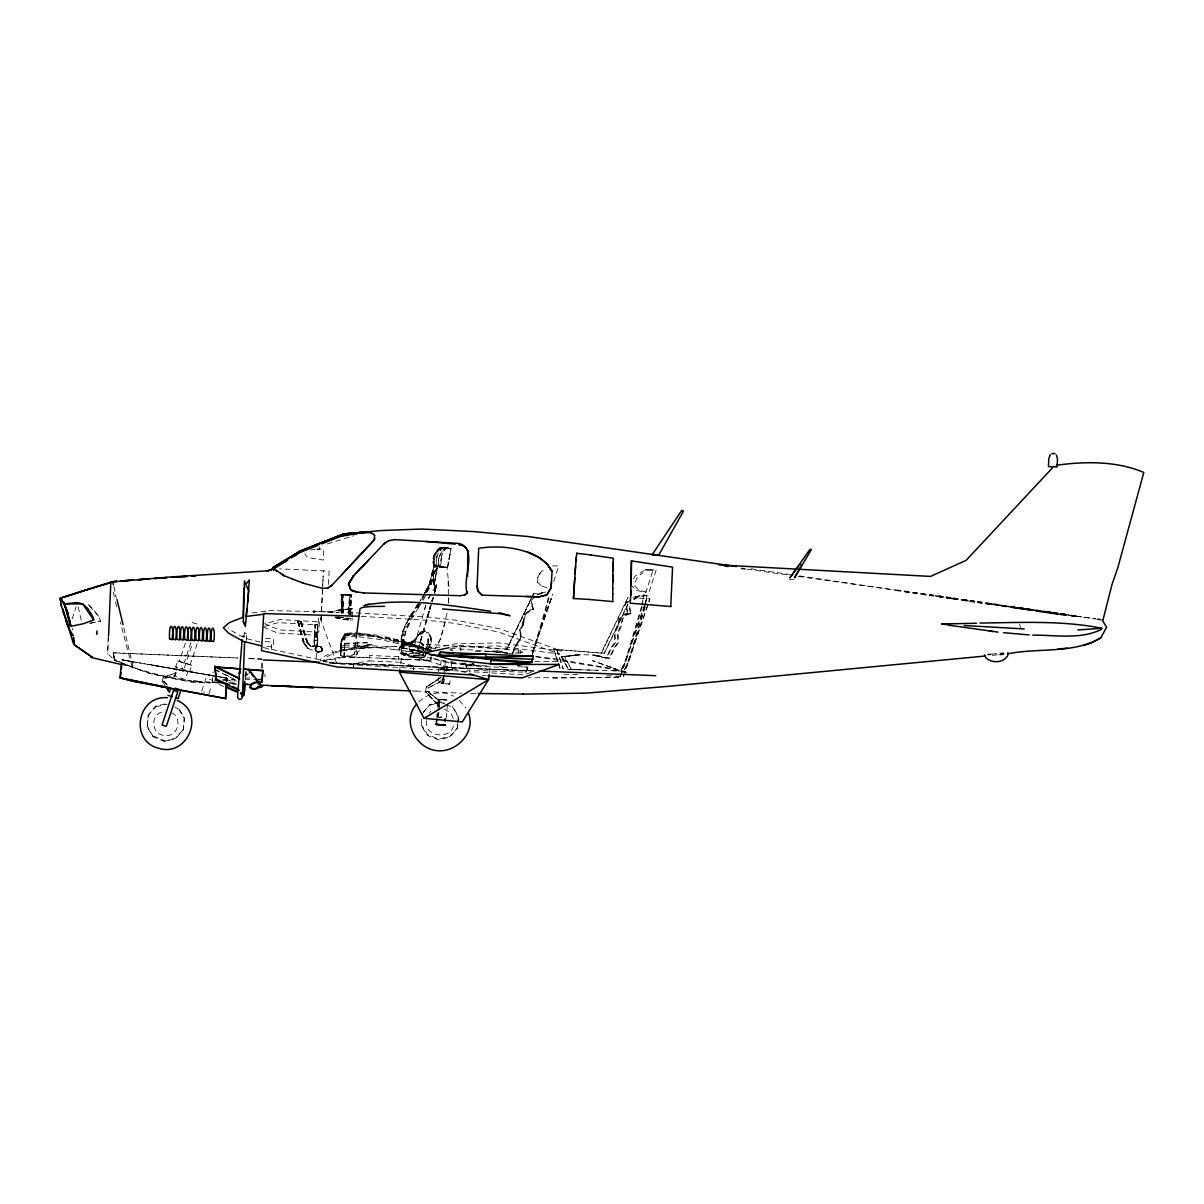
<?xml version="1.0" encoding="UTF-8"?>
<svg xmlns="http://www.w3.org/2000/svg" width="1204" height="1204" viewBox="0 0 1204 1204"><rect width="100%" height="100%" fill="white"/><g stroke="black" fill="none" stroke-linecap="round" stroke-linejoin="round"><path stroke-width="0.75" stroke-dasharray="5 3.75" d="M426.487 720.654C423.341 737.871 453.998 740.43 453.712 722.912M436.284 563.382L436.299 560.281M434.343 593.602L436.149 587.507L433.741 584.241L433.636 577.258L433.711 584.376L436.149 587.507L434.463 592.398L436.826 584.768L431.769 592.458M435.502 577.514C433.214 593.376 432.597 576.581 434.554 572.758M437.955 717.328L438.06 711.91M438.09 710.119L438.271 699.283L440.228 699.434M433.56 577.273L433.621 574.88M433.651 581.788L433.5 577.243L433.711 584.376L434.93 585.716L433.771 584.045L433.711 579.545L433.666 584.121L434.9 585.611L433.651 584.271L433.786 581.863L433.922 584.241L437.895 566.377L434.042 565.007L429.286 583.729L425.388 591.826M246.414 640.408L246.594 633.259L244.322 633.033L243.795 638.361M245.285 678.439L245.526 671.125M319.451 546.797L319.361 549.671L315.794 549.521M434.524 586.965L434.478 592.368L434.162 589.734M108.179 637.458L107.668 653.637L114.38 660.123L148.167 673.096L191.602 682.292L197.17 682.517M313.552 610.925L313.446 612.58L313.552 610.925L338.791 612.49L313.491 611.361M322.567 589.117L321.077 619.774M108.586 635.832L107.668 653.637M212.355 681.765L213.063 672.073M297.824 621.61L301.241 621.746M298.005 621.61L303.604 642.244M298.396 621.475L303.995 641.958M300.488 622.016L306.674 642.229M300.684 622.016L307.02 642.244M300.849 622.032L307.216 642.259M307.742 648.429L318.383 652.252M307.908 648.444L303.257 642.093M308.089 648.444L303.814 641.958M310.497 646.202L306.674 642.078M310.677 646.202L306.869 642.093M310.843 646.217L307.065 641.943M311.038 646.217L307.411 641.958M317.796 624.605L317.269 637.112L314.41 636.991L314.936 624.485L317.781 624.756M314.154 646.578L314.545 637.548M314.59 636.991L315.117 624.5M314.349 646.578L314.726 637.548M314.756 637.006L315.282 624.5M314.951 637.006L315.478 624.515M316.727 637.082L317.435 624.59M317.088 637.097L317.6 624.59M316.908 646.683L317.284 637.668M317.254 646.698L317.63 637.684M317.645 652.237L321.859 650.928L322.762 649.227L322.1 647.466L319.647 646.322L322.702 649.242M318.037 652.101L322.04 651.093M319.978 646.458L321.408 648.715M320.339 646.473L322.145 648.745L321.664 651.229L319.918 651.936M321.588 648.881L321.107 651.198M321.98 648.595L320.174 646.322L315.493 647.09L315.343 650.732L317.615 651.71M335.254 616.674L335.194 617.863L350.891 620.572L350.981 618.615M336.548 616.734L336.503 617.923L352.2 620.617L352.275 618.675M345.127 633.424L341.364 639.851L340.476 650.566L340.717 655.428L344.058 657.128L344.991 633.424L355.632 632.687L381.548 635.757M340.717 655.428L343.923 656.963L354.533 657.083M341.469 640.663L340.852 655.428L341.364 640.016L345.096 634.312L355.586 633.665L344.946 634.237M341.5 640.016L340.672 649.332M354.533 657.249L343.923 656.963M344.058 657.128L340.867 655.307M351.041 617.02L351.402 608.487L335.51 610.473L352.682 609.119M352.336 617.08L352.697 608.532L336.804 610.533L352.682 608.923M353.509 667.377L353.675 663.449L369.297 660.936M353.645 667.392L353.81 663.449M413.77 665.962L413.619 669.906L413.92 665.978L398.554 662.155L398.795 656.677M430.851 660.454L431.002 656.978M406.019 659.416L430.987 660.454L431.137 656.993M537.631 582.209L537.827 577.363L540.656 572.216L545.517 568.77M438.662 705.71L438.933 700.337L427.766 691.412L425.629 691.758L438.662 705.71L425.629 691.758M322.537 589.659L323.394 570.877M343.923 657.113L344.826 637.142L355.466 636.555M349.371 614.612L350.274 595.182L349.386 595.092M350.68 614.657L351.568 595.227L347.821 594.987M438.662 560.688L438.888 566.316L440.348 566.467M321.047 620.331L323.169 575.873M425.855 653.396L426.306 644.336L520.444 650.1L522.717 652.538L517.299 653.26M427.902 653.486L428.368 644.426L430.264 647.03L435.397 648.399M261.283 668.325L261.81 659.145L247.016 658.528L261.795 659.009M434.539 581.953L433.846 584.241L433.846 579.56L433.711 584.376L433.666 579.621L433.786 582.014M262.427 668.039L262.954 659.13M316.14 658.272L318.503 617.848M438.527 560.688L438.828 558.084M226.578 682.006L226.803 678.138L147.972 664.277M226.834 682.021L227.059 678.138L121.83 659.792L133.719 661.989M356.745 654.78L357.784 652.177L360.673 649.648L372.036 644.381C356.399 648.971 338.339 648.805 324.583 658.468L323.319 661.071L356.745 654.78L357.648 640.016M518.187 653.486L518.412 650.009L520.564 652.448L515.086 653.17M520.218 653.561L520.444 650.1M328.316 584.497L329.189 571.117L279.659 568.83M448.4 602.963L448.866 595.799M448.535 602.963L448.084 577.183M314.741 612.64L314.846 610.985L314.665 612.595M348.197 612.354L349.581 594.942M349.356 614.16L350.891 594.987M442.545 678.002C443.177 689.139 435.682 681.524 439.866 674.586M443.117 670.854L443.96 660.153M183.249 730.015L184.182 718.532L178.312 707.922L184.453 717.78L183.52 729.263L175.588 738.729L164.15 741.348L153.284 736.878L147.144 727.02L148.348 714.785L156.008 706.071L167.446 703.452M147.144 727.02L148.348 714.785M457.806 724.447L457.264 728.48L449.604 737.194L438.166 739.813L427.3 735.343L421.159 725.47L421.701 718.908M457.264 728.48L457.671 723.559M457.791 721.918L458.468 716.245L452.328 706.372L458.197 716.997M457.926 722.806L458.468 716.245M340.491 650.31L341.379 639.76L345.112 633.755M441.146 660.003L440.378 669.018L452.659 669.845L438.798 668.611L438.527 671.576M445.495 660.409L444.05 673.593M451.651 662.757L451.033 669.966L446.398 669.59M436.721 717.208L437.022 713.626M437.654 706.462L438.271 699.283L447.828 700.126L443.192 699.69M438.452 717.373L438.918 712M439.084 710.209L440.017 699.464L438.271 699.283M446.263 718.051L447.512 703.708M348.528 613.363L350.168 594.957L348.377 614.537M349.822 613.408L351.478 595.017L341.364 594.595L341.725 613.062M433.575 557.347C433.395 559.74 432.191 566.03 436.044 565.835M440.724 683.225L443.433 683.526L444.216 674.992L441.853 683.39L449.754 684.068L450.221 678.936M349.672 614.597L351.478 595.017M438.723 705.303L425.599 691.969L426.186 686.927L440.965 677.34L441.025 681.434L428.218 687.845L426.186 686.927M321.799 648.58L321.468 651.213L322.522 649.227L321.904 647.451M321.859 651.078C323.771 647.21 319.692 644.757 315.824 645.841M489.411 672.72L490.043 667.528M438.888 700.743L427.766 691.412M428.218 687.845L441.025 681.434M438.933 700.337L427.751 691.623L428.248 687.634M353.991 654.66L355.029 652.056L357.919 649.528L369.297 644.275C353.464 648.836 335.163 648.55 321.257 658.332L319.978 660.921L353.991 654.66L355.917 639.941M435.216 565.233L437.654 566.347L433.846 584.241L435.035 579.726L433.997 584.181L435.773 588.455M519.932 629.557L520.549 638.12L516.275 644.11L511.82 654.223L516.365 644.125L520.64 638.12L519.842 629.557L522.115 625.704L524.643 614.446M516.983 644.321L521.347 638.331L520.549 629.767L522.822 625.914L525.35 614.657L530.061 610.563M399.397 672.133L402.256 653.035L422.619 654.374M437.218 717.253L437.774 713.701M438.888 706.582L440.017 699.464L447.828 700.126L445.871 699.991M440.739 560.929L441.838 555.827M441.296 558.37L440.799 566.512L442.726 567.054C427.209 570.244 432.642 551.598 440.694 547.323L448.415 547.76M442.997 678.033L442.109 683.345L439.701 683.15M114.38 660.123L113.281 652.779L237.745 658.001L113.236 652.899L114.38 660.123C144.45 673.653 177.259 681.524 210.203 682.653M449.89 554.322L450.838 548.572M441.642 547.579L440.468 547.429L450.973 548.572L447.512 567.445L447.963 565.007M442.515 567.129L447.647 567.445L448.55 561.801M448.972 559.439L450.04 554.322M449.95 554.141L447.647 567.445L436.435 566.061M443.087 678.138L442.109 683.345L443.719 683.496M340.536 649.317L341.229 646.397L340.476 650.566L341.334 640.648L345.081 634.553L353.825 633.981M435.065 565.203L437.789 566.347L436.299 572.999M435.351 577.514L436.932 570.801M547.128 602.467L548.241 597.455M547.85 602.677L548.949 597.666M641.898 604.754L643.914 594.896L642.62 604.965M644.938 604.875L646.939 595.017L645.645 605.085M175.919 672.87L163.353 677.416L162.104 681.163L164.888 685.257L162.088 681.193L163.353 677.416L175.95 672.81L175.348 675.61L164.737 678.273L163.729 681.298L169.403 687.288M175.95 672.81L175.378 675.549L164.752 678.258M432.176 574.474L434.177 565.022L438.918 565.94L435.291 565.218M434.313 565.037L429.557 583.774L422.664 596.567M447.09 613.257L440.709 638.556L436.661 646.488M401.459 638.933L403.295 631.092M443.915 675.083L442.109 683.345L443.689 678.093M427.239 592.172L431.438 584.136L435.502 565.293M431.438 584.136L435.652 565.293M436.826 584.768L436.149 587.507L433.861 584.181L434.84 579.741M113.281 652.779L114.53 659.641L113.236 652.899M433.786 584.241L434.298 581.983M422.077 599.998L430.475 583.955L432.672 574.549M434.99 585.791L433.786 581.863M445.299 621.716L440.559 638.556L436.51 646.488M436.691 584.768L436.014 587.492L434.855 585.942M425.78 605.221L415.44 641.687M437.248 568.544L437.789 566.347M401.609 638.948L401.94 647.677L423.04 651.921M443.433 683.526L444.803 678.243M446.624 671.215L448.911 662.411M434.885 591.661L435.532 589.794L434.478 593.617M540.19 627.103L547.218 602.467M540.897 627.299L547.925 602.677M641.566 606.425L625.568 660.018L620.843 671.079L626.261 660.048L642.274 606.635M644.591 606.545L628.593 660.138L623.868 671.2L629.286 660.168L645.299 606.756M429.437 583.729L434.117 564.992L434.915 565.127L430.34 583.94L426.186 591.962M415.576 641.687L413.122 649.799L418.044 650.762M427.435 617.667L431.664 602.933L427.57 617.682M432.146 601.293L433.244 597.455M432.281 601.308L433.38 597.455M410.398 649.272L417.908 650.762L429.933 609.48M429.392 609.39L430.34 606.124L417.863 650.627M431.754 601.217L432.642 598.132M429.527 609.405L430.475 606.124L417.622 650.672L410.278 649.257M431.89 601.217L432.793 598.132M445.796 671.095L448.43 662.335M435.261 589.749L436.059 587.101L433.711 584.211L433.696 579.621M433.109 557.422L437.157 550.333L440.604 547.414L443.222 547.73M433.44 557.347L435.818 552.41L440.98 547.353M532.198 652.643L540.265 627.103M522.024 625.704L523.71 620.361M522.747 625.914L524.417 620.557M531.822 656.09L540.972 627.314M433.786 584.166L435.126 585.791L433.666 584.121M436.345 557.678L438.557 552.726M437.293 555.194L436.164 560.281L436.977 565.955L435.893 565.835M553.644 581.577L558.731 566.091L551.327 565.775M652.523 571.765L645.856 592.413L636.51 590.411L631.965 586.167M656.12 570.169L648.881 592.549L639.535 590.532L635.005 586.288L635.2 581.442L638.045 576.295L642.906 572.848M438.692 558.084L444.487 547.88L443.087 547.715M424.861 608.487L425.915 605.221M72.105 618.916L76.123 606.696M191.812 665.285L177.68 660.815L175.664 666.881L189.796 671.35L191.812 665.285L179.23 661.598L185.702 642.048M190.081 665.044L197.727 641.943M190.969 642.545L181.593 670.643L183.234 671.17L192.595 643.071M183.234 671.17L181.669 670.432M201.655 691.292L206.019 678.228L212.25 680.215M208.924 693.594L211.648 685.437M525.832 672.223L527.638 666.941M532.439 652.854L552.29 594.776M525.907 672.223L527.894 666.956M532.529 652.869L552.546 594.776M527.969 666.956L526.163 672.238L467.378 670.176M532.785 652.869L552.636 594.791M620.256 676.181L646.714 598.734M620.511 676.197L646.984 598.734M623.281 676.302L649.739 598.855M623.552 676.317L650.009 598.87L632.898 597.786M148.077 715.537L156.008 706.071M153.284 736.878L147.415 726.268M164.15 741.348L175.859 737.977L183.52 729.263M421.159 725.47L421.43 724.718L427.555 734.591L438.437 739.06L449.875 736.442L457.535 727.728M422.092 713.987L430.024 704.521L441.462 701.902L444.577 703.181M429.753 705.273L441.462 701.902M317.69 646.262L315.433 647.255L317.329 646.247M315.282 648.836L315.975 647.285M315.538 650.747L317.796 651.725M315.945 650.596L314.861 648.986L315.689 647.105M317.45 651.71L320.053 651.966M441.687 555.812L442.801 553.328M398.855 649.663L399.924 646.909M400.511 646.428L399.292 649.182L400.27 652.026L403.746 654.961M401.955 646.834L400.902 649.152L401.76 651.56M401.624 648.685L402.527 646.337M403.159 631.077L406.771 622.904M628.157 613.287L624.409 614.522L619.699 618.615L618.856 624.515L614.988 633.725L615.696 642.289L611.421 648.279L606.936 658.212L591.36 654.795L606.244 658.182L610.714 648.068L614.988 642.078L614.266 633.515L618.149 624.319L618.991 618.404L623.702 614.311L628.157 613.287L626.035 603.972L629.842 600.51M631.182 613.408L627.434 614.642L622.739 618.736L621.881 624.65L618.013 633.846L618.721 642.409L614.446 648.414L609.961 658.347L594.4 654.931L609.284 658.317L613.739 648.203L618.013 642.199L617.306 633.635L621.174 624.44L622.016 618.525L626.727 614.431L631.182 613.408L629.06 604.107M322.22 649.197L322.01 650.928L319.858 651.951M424.591 651.063L422.574 655.593L424.455 657.279L430.821 642.966L430.791 637.744L427.495 632.928M424.741 651.063L422.709 655.608L417.893 655.879M425.178 650.581L428.684 643.011L428.519 638.572M424.32 657.264L430.671 642.966L430.656 637.729M419.368 657.113L425.042 656.797L427.149 652.026M427.721 650.431L431.393 642.484L431.243 637.247M439.505 555.586L444.351 547.88L446.007 548.031L442.651 553.328M512.513 654.254L517.073 644.321M435.818 570.666L434.539 572.728L437.654 566.347M434.418 572.743L437.895 566.377M436.676 568.574L437.759 566.362L436.811 568.589M409.48 623.506L405.703 631.558L404.047 639.399L404.047 648.113L402.422 647.767L402.798 639.158M437.835 566.542L435.667 570.681M422.935 596.627L429.693 583.774L421.159 599.788M533.733 593.587L506.809 649.152L533.477 593.572L540.656 594.023M533.808 593.587L507.065 649.167L459.175 645.329L461.027 650.657M627.901 597.53L601.142 653.11L553.614 649.287L557.708 661.718M601.413 653.125L628.157 597.545M604.182 653.23L627.69 604.393M627.946 604.408L604.438 653.245L553.87 649.302L557.979 661.718M435.667 570.651L437.789 566.542L442.41 567.054L437.669 566.542M423.221 600.239L426.577 593.783M425.78 591.916L429.888 583.789L425.629 591.826M426.291 591.962L430.415 583.91M426.427 591.962L430.55 583.925M420.211 632.627L418.977 634.734L423.01 632.973L424.696 630.625L420.647 632.145L415.245 638.767M420.647 632.145L419.564 634.252L422.875 632.958M412.295 615.319L404.228 631.287L402.663 639.158L403.295 647.963L401.654 647.617L401.128 638.903L402.798 631.016L410.79 615.003L420.979 599.727M537.752 577.363L540.581 572.216M633.59 578.748L635.005 576.174L644.29 570.485M430.897 594.039L427.375 600.344L431.032 594.039M341.319 640.919L344.946 634.553L341.454 641.175M341.469 640.919L345.081 634.553L341.319 641.175M410.925 615.003C404.83 624.68 399.547 635.908 401.805 647.632M406.636 622.889L411.271 615.078M245.195 675.865L245.45 671.922M245.721 676.091L246.76 673.563L246.037 671.441M434.223 554.848L437.443 550.258M418.435 607.885C410.73 619.909 402.151 633.138 403.912 648.113M412.159 615.304L421.204 601.533M411.136 615.063L416.238 607.403M418.285 607.869L422.378 601.774M417.066 607.629L421.069 601.533M415.786 607.343L420.843 599.727M416.102 607.388L418.255 604.348M443.809 551.101L445.871 548.031L448.37 547.805L445.119 547.91M419.127 634.734L422.423 633.454L423.974 631.107L427.631 632.943M422.423 633.454L424.56 630.625L428.218 632.461M332.424 663.148L533.643 670.869L329.324 662.621M438.316 550.439L435.216 555.059L434.072 560.146L435.186 565.85L437.428 566.121M414.898 639.941L420.783 632.145L415.049 639.941M123.395 664.894L132.049 666.489L132.846 665.421L123.455 626.411M341.304 641.416L344.826 637.202M341.439 641.416L344.961 637.202M401.444 645.103L398.705 649.663L399.683 652.508L406.952 656.917M400.36 646.413L402.016 644.622M401.82 646.819L403.235 645.299L408.773 643.944M423.462 712L430.024 704.521M439.942 550.544L442.726 547.564L450.973 548.572M440.077 550.544L442.876 547.564L441.973 547.474M429.151 712.994L430.851 711.248M409.947 644.877L412.099 642.981M421.445 652.177L423.582 650.265A4.816 4.816 0 0 0 423.808 644.953L420.557 642.259A9.075 9.075 0 0 0 413.86 641.973M418.887 702.007C427.601 692.947 442.289 689.892 453.472 696.198M535.494 596.552L531.611 600.013L532.364 606.199M627.856 601.458L625.327 603.761L627.45 613.077M524.568 614.446L529.354 610.353M525.275 614.657L529.971 610.563L533.808 609.329L532.273 606.184M411.016 642.334L415.967 638.301M411.316 642.951L415.621 639.459M248.355 673.653L244.593 676.016M440.965 677.34L426.171 687.138L440.905 677.747M537.39 594.385L544.945 591.856M538.098 594.595L545.653 592.067M633.424 599.276L637.699 596.853L646.939 595.017M634.132 599.487L638.406 597.064L647.647 595.227M414.01 641.973L411.377 643.463L413.423 642.469A9.075 9.075 0 0 1 420.121 642.74M422.032 651.695L420.121 652.688A9.075 9.075 0 0 1 413.423 652.417L410.308 649.724A4.816 4.816 0 0 1 410.534 644.396M419.534 653.17L422.168 651.695M246.022 675.113L247.317 674.481M315.493 647.09L317.585 646.247M161.396 712.271C149.507 715.492 152.171 736.261 165.144 735.223C177.876 737.841 183.068 717.554 171.645 712.903M420.061 632.627L424.109 631.107M408.427 643.026L411.602 641.852M407.855 643.508L411.738 641.852M411.151 642.334L401.293 645.103L403.235 645.299M409.225 643.463L412.039 642.469M408.638 643.944L411.467 642.951M531.13 672.283L524.116 674.857L469.349 671.621M341.093 646.397L344.555 645.284M529.263 610.353L533.101 609.119L530.889 599.803M327.383 543.952L354.066 535.645M793.617 579.425L792.337 579.56A6.923 2.333 2.7 0 1 790.155 579.47L789.553 579.395M264.624 626.411L278.094 622.634L317.6 624.951L316.968 635.306L277.477 632.988L262.939 626.878M246.594 633.259L244.322 633.033M322.762 649.227L321.498 647.451M408.562 643.026L401.88 644.622L403.822 644.817L401.489 648.67L402.332 651.078M403.671 644.817L409.36 643.463M441.597 717.373L439.385 717.885L442.049 716.229L445.299 719.044M155.737 706.823L167.175 704.189M98.517 616.222L87.576 603.791L92.768 608.577L98.517 616.222L100.624 621.053L89.668 623.356M450.672 661.417L466.64 665.722L506.733 667.573L510.3 666.82M341.033 647.978L344.464 647.285M426.683 649.754L454.299 643.944L498.923 642.861L561.531 651.018L499.765 628.789L455.729 620.195L428.639 617.17L342.207 612.083L265.557 610.518L265.512 611.301L250.026 613.122M89.653 623.326L100.624 621.053M540.957 592.97L548.648 591.45M634.674 596.717L643.914 594.896M635.381 596.928L644.622 595.107M425.599 691.969L427.751 691.623M310.497 550.047L315.087 549.325M561.199 656.677L563.367 658.784L568.438 669.454L561.199 656.677L577.032 654.675L595.077 654.961M561.892 656.707L577.032 654.675M564.224 656.812L580.749 654.841L564.224 656.812L571.464 669.59L564.917 656.842M449.754 684.068L445.119 683.676M338.926 650.687L361.004 648.083L393.467 646.352L435.592 647.376M342.252 650.822L364.33 648.219L396.778 646.488M335.495 610.714L351.387 608.878M475.279 651.56L497.703 650.867L496.936 650.837L506.944 653.095M992.397 655.337L998.086 654.795M991.735 654.118L996.235 653.697L991.735 654.239M316.757 645.735L310.105 646.337L316.366 646.006M223.101 680.019L234.058 679.146M244.999 678.273L250.477 677.852M450.988 669.966L452.599 669.845L446.639 669.349M619.112 677.024L552.937 678.198M344.991 635.682L355.526 635.05L344.886 635.682M418.48 655.397L423.296 655.126M418.781 657.595L424.455 657.279M466.64 665.722L475.926 665.225M344.479 643.884L355.105 643.463M461.358 663.058L466.7 664.307L474.12 664.021M344.494 643.297L367.942 642.77M440.619 563.984L440.212 566.467M344.329 647.27L354.954 646.984M452.478 647.015L497.101 645.916L559.709 654.088L497.944 631.859L453.893 623.251L426.803 620.226L360.613 616.328M316.622 549.099L323.816 548.979L323.349 560.071L310.165 557.888L306.177 555.917L304.838 553.735M618.645 677.416L528.225 677.792M354.984 642.951L367.807 642.77M344.419 645.269L355.029 645.133M222.439 680.004L235.563 679.839M244.939 679.718L254.526 679.598M354.894 645.133L381.186 646.157M534.937 661.387L560.913 661.387M354.819 646.984L367.762 647.045M227.059 678.138L179.08 670.026M470.719 693.384L476.468 693.444M406.154 659.416L380.524 658.347L406.169 659.28M329.189 662.682L332.725 662.757M472.419 663.494L473.398 665.481L476.332 665.556M567.746 669.424L573.706 669.635M228.79 682.141L236.104 682.307M475.565 665.526L482.292 665.707M569.989 669.484L597.801 670.282M573.014 669.605L577.484 669.725M481.525 665.677L487.725 665.857M575.948 669.635L616.042 670.839M380.675 658.182L354.382 657.249M563.893 674.21L580.328 674.782M606.846 675.73L621.716 676.257M412.28 690.961L416.178 691.081M517.901 666.73L524.763 666.986M612.324 670.688L622.137 671.064M474.226 664.518L452.9 663.645L427.525 657.504M328.948 663.013L533.598 671.2M314.41 636.931L317.269 637.051M418.616 655.397L408.337 654.81L402.196 651.078M418.029 655.879L407.75 655.292M413.845 656.887L419.504 657.128M398.93 656.692L369.387 655.443L369.161 660.921L398.705 662.17M413.273 657.369L418.917 657.61M526.404 667.121L527.171 667.151L523.981 666.956M473.322 665.466L474.09 665.511L473.112 663.524M353.675 663.449L413.92 665.978M225.404 680.471L236.39 680.937M199.036 682.593L210.188 683.059M232.477 683.962L236.195 684.113M406.019 659.28L418.571 659.822M430.987 660.379L418.435 659.822L430.987 660.454M466.7 664.307L473.985 664.638M416.012 691.096L461.599 693.188M354.397 657.083L367.31 657.7M232.492 683.752L236.21 683.932M348.829 595.107L351.568 595.227M347.173 595.017L350.123 595.167M344.75 594.881L348.468 595.077M341.484 613.182L340.958 594.565L346.045 594.926M265.527 638.451L273.714 638.933L273.233 646.909L265.046 646.428M265.332 641.597L271.878 641.988L271.397 649.979L268.131 649.784M467.498 671.516L339.092 663.961L263.33 647.571M482.322 675.564L486.025 675.775M197.245 681.283L210.233 682.066M228.79 683.195L236.225 683.631M340.958 594.565L345.202 594.806M343.892 594.746L346.827 594.896M345.533 594.851L349.115 595.047M621.445 671.049L624.56 671.23M618.42 670.914L621.52 671.11M358.927 633.771L368.951 634.493M413.995 656.887L407.388 656.421L400.134 652.011M413.408 657.369L406.801 656.917L399.547 652.493M227.059 678.303L147.972 664.427M355.586 633.861L381.502 636.946M367.626 647.03L381.096 648.008M358.927 633.921L368.936 634.674M450.236 648.098L508.314 653.185M358.732 635.306L368.875 636.088M358.672 636.841L381.382 639.655L393.768 642.665M449.694 649.889L452.719 650.13L449.965 649.859M444.833 669.108L438.858 668.596L445.013 669.394M434.614 565.669L440.002 566.377M440.017 699.464L442.921 699.735M440.905 547.353L435.08 555.044L434.313 563.246M380.961 648.008L393.482 649.407M315.824 645.991L320.52 646.488M435.186 565.85L433.184 563.126L433.019 560.026M441.146 547.368L442.124 547.474M447.181 567.641L442.274 567.054L447.181 567.641L445.841 567.355M535.735 656.481L555.827 658.889L616.674 669.394L628.608 672.931M490.434 651.304L494.091 651.74M495.913 651.951L506.884 653.275M536.141 656.782L613.453 669.258L625.388 672.795M437.293 566.121L439.024 566.316L438.527 563.758M436.841 565.94L447.557 567.265M338.294 616.945L349.235 618.404M451.033 548.753L441.507 547.564M499.464 666.67L506.733 667.573M443.779 547.745L445.269 547.925M435.321 565.91L436.585 566.061M443.915 547.745L440.769 547.353M338.294 617.08L348.769 618.42M336.985 617.02L350.966 618.811M439.851 566.377L440.935 566.512M434.569 565.82L435.457 565.925M1076.271 616.192L1084.669 617.306M393.347 649.392L406.5 651.138M746.947 569.191L789.117 575.136M798.132 576.4L897.085 590.336M1066.157 614.732L1069.799 615.259M1075.292 616.027L1095.67 618.901L1076.978 616.267M434.704 565.82L442.651 567.129M935.373 595.724L939.06 596.266M1067.858 614.913L1071.545 615.455M1075.217 615.981L1084.428 617.321M751.221 568.77L790.275 574.549M799.561 575.918L899.99 590.788M935.327 596.025L939.045 596.567M966.932 600.706L970.65 601.247M335.209 617.517L352.215 620.03M368.74 636.088L381.442 638.135M406.365 651.123L422.378 653.802M368.8 634.839L393.874 640.107M434.704 565.097L442.319 566.632M368.8 634.658L393.889 639.791M449.017 586.815L447.045 567.626L445.194 567.219M191.677 680.952C165.264 676.723 138.671 671.441 114.606 659.295M438.783 565.94L446.232 567.415M434.343 565.067L438.121 565.79M442.184 566.632L443.328 566.828M444.366 567.054L445.329 567.234M402.843 647.887L403.731 648.038M415.982 650.371L417.908 650.762M133.719 662.125L121.83 659.792L179.065 669.845M437.579 565.714L434.539 565.082M402.392 647.782L403.265 647.963L402.286 647.767M393.633 642.665L406.741 645.434M542.086 586.453L548.392 587.793M403.144 647.963L414.447 650.371M413.258 650.13L423.507 652.357M401.654 647.617L423.372 652.357M414.311 650.356L423.071 652.252M455.368 663.75L430.34 657.76M497.628 650.867L510.932 653.877M393.693 641.22L419.097 647.406M393.738 640.107L406.832 643.267L393.738 639.941M406.847 642.996L381.367 636.765M406.606 645.434L419.052 648.504M260.245 642.063L245.089 638.301L230.521 630.189L228.384 627.976M175.664 666.881L177.334 667.287L174.414 676.016L185.281 679.462L188.185 670.733L189.796 671.35M381.307 638.12L393.828 641.235M406.877 642.319L381.412 635.757M393.783 638.978L419.158 645.946M406.651 644.215L419.097 647.496M435.321 648.896L428.067 646.939L426.306 644.336M418.917 648.489L424.32 649.964M418.841 650.265L422.499 651.244M419.127 646.729L406.696 643.252L431.408 650.416M406.711 642.981L419.142 646.503M533.808 609.329L531.566 605.988M402.256 653.035L465.662 672.569M418.992 646.714L429.647 650.025M418.962 647.391L427.871 650.175M192.158 622.513L198.449 624.5M203.626 691.909L204.71 692.255M431.273 650.401L418.992 646.503L431.393 650.897M419.022 645.946L429.677 649.423M444.231 709.126L450.943 712.918L453.727 719.932M405.281 653.576L408.472 654.81M404.559 654.058L407.9 655.292M441.191 702.654L444.306 703.934M445.856 704.566L452.057 707.124M174.941 707.395L178.041 708.674M153.54 736.126L164.406 740.611M218.993 684.549L223.974 686.641M323.319 661.071L326.164 662.29M214.538 669.605L234.344 679.432M214.673 669.198L222.921 673.337M224.576 674.165L229.528 676.633M177.68 660.815L179.23 661.598M419.97 642.74L423.221 645.434A4.816 4.816 0 0 1 423.01 650.762M413.559 652.417L410.459 649.724M419.669 653.185A9.075 9.075 0 0 1 412.987 652.899L409.872 650.205A4.816 4.816 0 0 1 410.097 644.892M412.852 652.899L409.736 650.205M401.609 651.56L404.694 654.058M537.541 582.209L542.161 586.453M459.371 700.427L465.948 708.118M423.161 655.111L425.042 656.797M163.744 681.268L167.16 684.85M422.378 643.403L423.673 644.953M421.791 643.899L423.086 645.434M428.082 632.446L431.378 637.262M303.453 641.943L307.893 648.58M303.062 642.078L307.351 648.715M320.369 646.172L321.95 648.896M132.049 666.489L120.28 622.092M630.475 613.212L628.518 605.431M315.087 648.821L315.884 650.762M320.008 617.682L337.27 665.029M556.895 649.423L563.337 668.942M556.639 649.423L563.081 668.942M558.551 663.494L560.898 670.598M558.295 663.494L560.643 670.583M459.446 645.344L461.282 650.672M465.301 663.088L467.724 670.192M465.045 663.073L467.468 670.176M301.421 621.746L307.607 642.108M301.075 621.731L307.411 642.108M298.216 621.324L303.995 642.108M297.855 621.309L303.423 642.244M297.478 621.445L303.257 642.229M113.868 586.514L114.967 591.119L114.365 593.075L116.562 597.756M72.3 628.383L72.691 630.008M115.524 602L116.622 606.665M78.125 606.801L81.496 621.249M114.335 596.853L112.785 588.44M1019.668 624.033L1020.721 629.271M264.865 674.089L265.076 676.678M401.594 638.978L402.091 647.692M342.794 613.227L342.252 594.625L343.185 594.761L343.622 612.67M343.14 612.866L342.673 594.641L343.02 613.107M341.364 594.595L341.846 612.806M341.876 594.716L342.327 612.625M403.566 639.309L403.611 648.023L403.43 639.309M428.082 639.068L428.097 643.493L425.403 649.543L427.962 643.493L427.947 639.068M314.184 637.533L313.808 646.563L317.45 646.714L317.826 637.684L314.184 637.533M319.421 621.896L318.804 632.25L279.298 629.918L264.76 623.822L279.915 619.563L319.421 621.896M315.854 647.105L317.871 646.262L315.854 647.105M244.773 636.314L242.501 636.088L244.773 636.314M317.721 640.317L314.078 640.167L317.705 640.423M610.759 667.106L592.488 660.695L616.674 669.394L610.759 667.106"/><path stroke-width="1.5" d="M612.701 593.783L612.866 588.259M467.649 569.311L467.709 556.113M612.716 582.54L613.107 562.268M244.698 624.966L243.358 621.7L244.472 581.005L248.716 590.788L245.36 626.592M467.709 556.549L467.739 550.725M612.911 574.684L612.716 588.274M467.558 576.385L467.649 568.965M612.806 570.862L613.287 558.22L590.712 554.984M61.359 606.169L60.245 598.222L90.842 588.47M60.2 600.179L60.245 598.222L90.676 588.44M244.638 641.687L242.335 697.206L241.507 698.952L239.792 699.343L238.151 698.621L237.534 696.755L242.154 639.64M244.231 684.339L243.93 694.994L240.604 693.609M108.586 635.832L110.828 582.074L171.961 576.866L267.348 570.846L273.835 568.785L286.447 560.959M244.773 681.359L244.472 691.818M256.512 681.78L261.99 682.021L262.848 670.387L248.114 669.424M273.383 569.943L272.826 567.671L300.022 551.131L343.862 533.914L381.472 530.543L421.596 529.038L473.684 531.581L528.24 536.548L736.336 566.572M273.684 570.004L273.85 568.499L267.243 571.102L273.835 568.785L284.4 575.798M374.564 535.464L374.384 539.693L341.5 574.88M374.564 537.736L374.489 539.768L331.852 585.31L327.879 587.973M517.434 665.315L531.686 662.29L533.267 656.195L440.258 652.237L440.137 655.382L445.736 655.804M538.745 596.868L481.961 595.182L477.777 590.998L477.13 585.641L478.695 548.317C499.344 545.096 522.1 547.489 540.355 558.235M670.733 606.545L672.584 567.129L631.393 560.898L630.655 595.634M631.167 585.43L631.543 560.838M631.062 590.291L630.234 603.174L670.929 606.545M1053.395 453.667L1051.739 453.592M371.118 532.875L365.158 532.108L343.892 533.899L300.278 551.146L272.826 567.671L273.835 568.785L272.811 567.686M575.617 565.925L573.375 598.523L588.982 599.426M574.79 577.604L573.48 598.508M226.457 683.721L225.524 698.726L226.713 683.721M574.94 573.631L576.325 557.286M244.954 683.737L244.156 694.136L243.328 695.882L241.613 696.288M324.598 541.574L317.435 544.313M445.104 721.286L445.299 719.044M243.81 591.239L243.118 617.787M575.858 561.5L576.761 553.253M551.417 582.601L550.981 587.477L546.992 594.701L539.512 596.702L525.636 596.477M96.997 630.866L96.681 634.252L96.666 633.063M247.663 602.241L249.363 579.937L246.76 583.203M160.162 686.491L225.78 698.561L131.642 680.997L119.948 677.897L121.453 663.299M146.211 683.24L120.43 677.957L120.987 672.419M121.363 668.912L121.935 663.374M246.143 616.192L246.91 609.209M1008.004 652.673L1007.658 655.774C1003.323 663.088 991.75 663.479 985.91 657.79L984.466 654.856M424.049 718.337L488.553 679.628L399.397 672.133L424.049 718.337L462.306 721.903L488.553 679.628L489.2 674.451M490.464 664.066L491.097 658.874L430.024 654.856M356.158 638.105L359.996 608.652L362.675 607.358L370.847 606.53L384.603 606.319M436.932 719.029L436.089 724.372L440.739 724.808M110.708 582.646L92.347 587.943M261.99 682.021L262.848 670.387M238.226 677.747L214.794 666.294L216.434 679.282L214.944 680.109M239.099 673.397L240.138 671.155M249.8 672.75L249.002 669.725L244.562 668.988M239.912 673.262L240.138 672.299M1103.014 619.925L1111.894 584.843L1117.899 567.445L1143.8 472.465C1117.146 460.981 1084.834 461.207 1056.375 465.271M169.523 692.059L165.821 686.611L169.493 692.119L170.231 689.636M214.794 666.294L216.253 680.079L239.355 690.343M439.264 655.157L440.258 652.237L453.336 653.23M243.976 589.388L244.833 587.116M348.588 584.196L353.479 576.024M979.966 623.04C1020.375 622.603 1062.018 620.256 1101.765 628.262L1101.193 629.496C1080.47 639.76 1055.201 634.959 1032.806 635.125M654.886 554.969L653.019 554.893L658.708 555.164L683.481 511.113L681.69 510.436L652.071 554.848M801.774 564.781L794.52 577.8L811.225 549.852L809.946 549.4L789.99 577.709M1007.357 653.907C1037.863 647.511 1072.749 654.239 1100.727 637.879L1106.657 627.224L1102.127 619.925M1050.279 454.691L1048.834 458.408L1048.443 466.58L1057.112 466.986L1057.503 458.814L1056.405 454.977M353.359 575.994L348.468 584.166L350.906 589.719L357.167 592.112M353.81 575.527L349.01 582.841L350.244 589.057L352.396 591.179L363.758 592.97M438.391 654.946L440.258 652.237M416.81 704.039C400.842 720.82 416.283 749.324 437.729 750.739C456.813 752.395 475.971 732.213 468.461 713.265M789.99 577.634L800.058 564.134M1052.507 467.799L966.18 560.296L930.572 576.415L719.074 564.917M352.998 576.34L384.618 543.23L388.621 540.746M353.118 576.385L368.815 559.965M384.257 543.772L386.017 542.447L384.407 543.471M460.048 595.679L464.578 595.032L467.408 592.202M464.578 595.032L467.408 592.925C461.343 580.178 478.816 548.979 459.085 543.425L394.385 539.588M331.988 585.325L328.015 587.988L322.582 588.41M261.268 686.551L262.397 685.828M262.773 686.205L260.019 687.604M273.218 567.776L300.217 551.041L343.892 533.899L344.314 534.997L348.031 534.516M294.333 556.052L300.654 552.139L318.112 545.292M284.641 561.877L287.846 559.92M291.037 557.979L295.838 555.059M1100.712 637.879L1091.787 642.755L1083.54 645.54M317.465 544.389L324.598 541.469M340.822 536.382L365.158 532.002L343.877 534.004L368.906 532.349M321.603 543.922L344.314 534.997L343.892 533.899M243.042 617.291L229.332 622.634L223.357 627.72L228.685 633.244L243.268 641.356L261.795 645.961M810.683 549.596L810.488 549.521M93.716 619.925L82.655 603.911L64.339 603.896L77.131 602.557L82.655 603.911L87.997 608.712L92.783 616.568L93.716 619.925L83.678 623.657L70.735 626.366L64.294 602.888M366.302 604.905C407.388 597.816 449.799 605.416 490.645 611.256M63.12 610.819L62.608 608.848L69.245 627.645M363.954 605.627L368.966 604.032M113.462 584.858L112.559 581.622L60.877 598.087L66.656 610.037M92.512 587.973L110.903 582.51M255.082 682.156L250.643 684.308L249.86 687.589C252.72 690.915 259.658 689.079 260.561 684.79L249.785 670.583M538.67 596.883L546.676 595.197L551.101 588.049L552.049 571.403L547.113 563.863L540.295 558.295M449.017 647.737L424.846 652.824L451.711 659.641L495.988 664.442L559.092 664.442L522.295 677.912L487.876 675.88M73.038 635.637L67.635 625.929L60.787 603.776M388.531 540.671L394.461 539.663M112.288 582.044L116.833 581.231L112.559 581.622M352.998 533.854L368.71 532.138M246.474 616.403L263.691 614.221M437.835 724.537L445.646 725.214L441.01 724.778M260.049 687.002L257.355 687.484M1057.849 649.076L1067.165 648.143M1101.765 628.262L1077.896 629.978M1000.75 653.411L1003.293 653.155M985.007 656.045L668.897 686.28L586.303 693.128L522.912 694.091M999.877 654.615L1003.7 654.254M987.912 654.57L990.456 654.344M522.822 663.058L526.374 662.757M122.161 580.9L132.771 580.102M120.4 580.975L132.876 580.057M138.309 579.711L149.386 578.928L138.415 579.666M976.474 623.251L941.543 624.003L948.752 624.786M256.768 682.051L251.305 684.519L250.643 687.303C253.081 690.133 258.98 688.568 259.733 684.925L256 679.643M191.978 576.159L195.605 575.979L191.993 576.159M492.662 664.352L531.686 662.29L531.822 659.16L533.131 659.341L440.137 655.382L485.889 654.178L485.754 657.324L533.267 656.195M167.431 697.718C137.06 695.054 129.024 741.619 159.244 748.436C187.944 757.181 206.08 712.527 177.229 700.487M256.181 679.568L261.81 679.507M478.169 693.489L523.078 694.076M363.653 592.955L460.048 595.694M261.388 685.859L260.35 685.091L313.627 687.65L297.087 686.867M1024.258 628.924L964.163 625.523M410.579 690.87L271.592 685.723M263.45 659.988L319.15 662.215M539.151 671.019L655.744 675.685M645.765 569.733L653.08 570.049M490.57 660.439L531.686 662.29L477.506 658.197M271.367 685.633L291.579 686.596M243.629 684.293L249.213 684.564M657.775 555.119L658.708 555.164M1029.134 634.914L1003.534 632.672M358.762 616.222L263.736 613.573L261.509 650.642L337.27 667.016L473.067 675.023M193.528 681.058L197.245 681.283M212.085 682.186L221.37 682.743M243.644 684.083L247.362 684.308M216.81 667.377L240.755 668.942M442.5 608.953L500.608 613.754L509.909 615.711L499.103 612.686M460.816 653.802L468.296 654.359M458.814 656.782L473.759 657.911M240.394 668.927L214.658 666.685L239.746 678.905M244.081 669.243L262.472 670.839M426.171 541.484L455.247 544.118M588.861 599.442L612.866 601.579M300.263 551.161L300.654 552.139M948.391 625.117L998.056 632.115M1071.229 615.65L1074.6 616.012M1059.701 614.371L1066.232 615.109M576.656 553.313L590.833 554.924M724.627 566.03L728.345 566.542M741.363 568.408L745.08 568.935M897.085 590.336L900.727 590.848M904.37 591.36L908.027 591.871M913.49 592.654L917.132 593.166M920.789 593.677L924.431 594.189M929.909 594.957L933.551 595.468M1057.022 613.453L985.519 603.234M1060.664 613.965L1066.157 614.732M1075.292 616.027L1071.394 615.485M1011.194 607.027L1014.791 607.523M1018.403 608.035L1023.806 608.803M1027.418 609.299L1032.821 610.067M1036.433 610.578L1040.03 611.075M1043.642 611.587L1049.045 612.354M1050.911 612.61L1058.361 613.649M1062.079 614.175L1065.811 614.702M939.06 596.266L942.732 596.793M946.419 597.319L950.091 597.861M953.779 598.388L957.451 598.93M962.974 599.727L966.661 600.254M970.334 600.796L974.021 601.323M977.693 601.865L981.38 602.391M986.889 603.189L990.576 603.731M994.263 604.257L997.935 604.784M1010.818 606.65L1014.49 607.192M1020.014 607.99L1023.701 608.517M1027.373 609.058L1032.897 609.856M1036.584 610.383L1040.256 610.925M1043.943 611.451L1056.826 613.318M1060.498 613.859L1066.022 614.657M905.574 591.615L909.291 592.172M913.008 592.714L916.726 593.271M922.309 594.099L926.026 594.641M929.744 595.197L933.461 595.739M939.045 596.567L942.762 597.124M946.479 597.666L957.631 599.321M961.364 599.878L966.932 600.706M970.65 601.247L974.367 601.804M978.099 602.346L981.817 602.903M985.534 603.445L991.118 604.273M1002.27 605.928L1005.987 606.485M1011.571 607.298L1032.024 610.338M1035.741 610.879L1058.06 614.191M939.09 596.281L942.807 596.838M946.51 597.395L950.227 597.952M953.944 598.508L957.662 599.065M963.23 599.893L966.947 600.45M970.665 601.007L974.367 601.564M978.084 602.12L981.802 602.677M131.642 680.847L168.605 687.65L119.948 677.777M1097.295 619.157L1100.516 619.669M256.512 682.593L258.303 682.307L260.29 683.752M121.664 664.578L91.007 657.459M92.287 657.264L75.235 645.464L92.287 657.264L91.519 656.993M257.791 686.912L258.845 687.138M989.191 630.866L992.578 631.558M303.303 583.203L322.792 588.44M1053.41 453.261L1055.05 453.757M469.184 673.668L488.553 679.628M175.031 688.176L180.961 690.042L178.132 698.546L175.363 697.673M167.883 695.31L172.202 696.68M681.78 510.466L682.442 510.722M292.105 578.913L303.543 583.248M284.114 575.738L292.376 578.958M225.645 687.333L237.278 692.21M225.78 686.521L237.414 691.397M240.74 692.797L244.066 694.196M72.12 635.125L73.098 635.637M216.434 679.282L229.618 685.181M232.929 686.656L237.88 688.869M527.593 552.034C537.405 555.992 547.203 561.666 552.049 571.494L547.037 563.908M257.806 682.803L259.507 684.038M529.926 552.997L536.322 556.173M371.028 532.785L373.496 534.23M75.235 645.464L77.056 646.563M280.547 573.39L284.294 575.783M464.985 547.128L466.144 548.121M464.067 546.39L464.985 547.203M276.875 571.403L274.03 568.83M60.35 598.207L63.962 603.354M69.245 618.269L64.008 602.421L64.369 603.746M481.976 595.152L477.777 590.983L477.13 585.611M373.406 534.155L374.655 535.539M251.335 673.788L253.668 676.723M71.202 633.801L72.21 635.26M466.144 548.061L467.739 550.785M243.358 621.7L244.322 623.807M67.394 624.455L68.568 627.856M67.514 612.776L67.936 613.844M65.753 607.644L67.921 613.483L67.454 612.219M64.158 614.672L63.345 611.692M65.708 619.338L66.671 622.603M68.673 628.413L73.685 644.351M64.008 602.421L70.735 626.366L70.901 624.545M69.907 620.271L70.464 622.543M116.984 599.457L123.049 624.695M72.947 638.165L74.242 643.553M73.685 637.458L74.467 644.486M612.851 593.753L612.716 601.579M169.553 638.857L172.037 639.73C174.505 624.169 168.62 619.834 169.553 638.857M173.15 638.993L175.633 639.881C178.102 624.319 172.217 619.985 173.15 638.993M176.988 639.143L179.471 640.031C181.939 624.47 176.055 620.135 176.988 639.143M180.6 639.294L183.083 640.167C185.536 624.62 179.652 620.286 180.6 639.294M184.679 639.459L187.162 640.332C189.63 624.786 183.73 620.436 184.679 639.459M188.02 639.73L190.518 640.603C192.971 625.057 187.087 620.722 188.02 639.73M191.797 639.881L194.28 640.754C196.749 625.207 190.864 620.873 191.797 639.881M195.876 640.046L198.359 640.919C200.827 625.373 194.943 621.038 195.876 640.046M199.473 640.197L201.971 641.07C204.424 625.508 198.54 621.174 199.473 640.197M203.551 640.498L206.034 641.371C208.503 625.824 202.618 621.475 203.551 640.498M207.389 640.648L209.872 641.521C212.34 625.975 206.456 621.64 207.389 640.648M211.227 640.799L213.71 641.687C216.178 626.125 210.294 621.791 211.227 640.799M173.557 690.404L162.013 725.019L166.287 726.373L177.816 691.758L173.557 690.404M316.712 544.539L319.557 543.922L316.712 544.539M357.317 533.327L351.749 534.094L357.317 533.297M436.179 724.356L438.06 724.507L436.179 724.356M166.829 577.589L154.609 578.522L166.935 577.574M186.545 576.445L172.052 577.198L186.59 576.43M463.239 545.743L458.89 544.449L463.254 545.803"/></g></svg>
